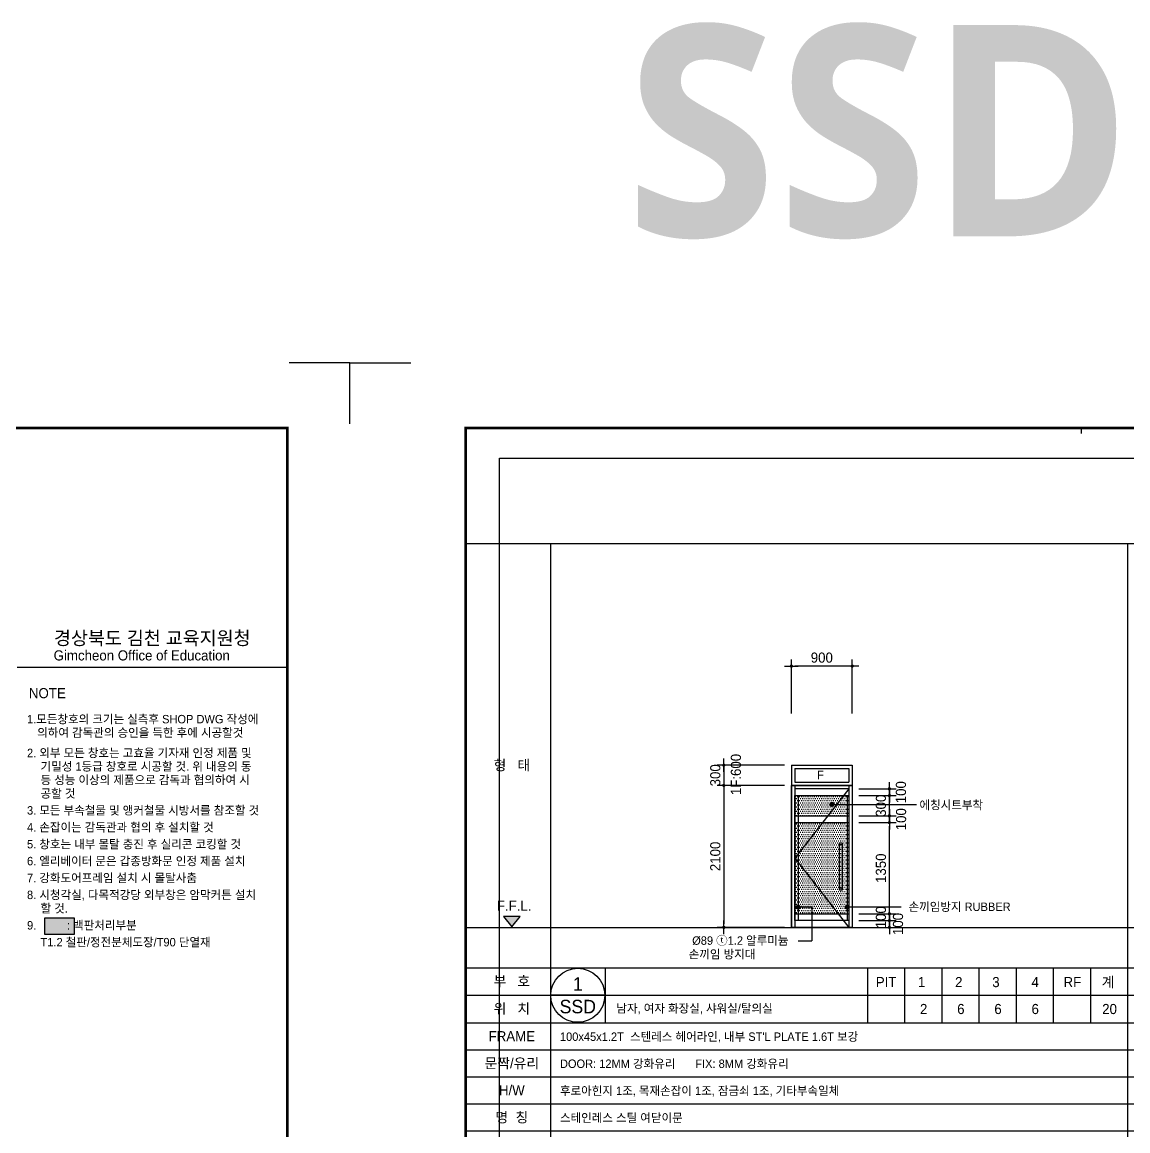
# Model space of a CAD drawing. Extents: x -25535497 to -25216507, y 8041684 to 8103002.
# Drawn here: x -25410541 to -25394184, y 8076208 to 8092612 of the extents above; entities that cross this region are included whole.
import ezdxf
from ezdxf.enums import TextEntityAlignment as Align

# ---------------------------------------------------------------- set-up
doc = ezdxf.new("R2010")
doc.units = 0
doc.header["$MEASUREMENT"] = 0
doc.linetypes.add('DASHDOT', pattern=[22, 20, -1, 0, -1])
doc.layers.get('Defpoints').update_dxf_attribs({"color": 45})
for name, color, linetype in [('0_form', 8, 'Continuous'), ('0_SYM', 7, 'Continuous'), ('254', 254, 'Continuous'), ('A_WID', 4, 'Continuous'), ('DIM', 7, 'Continuous'), ('ELE7', 4, 'Continuous'), ('FIN', 6, 'Continuous'), ('KMS_SHEET$0$form', 7, 'Continuous'), ('KMS_SHEET$0$TEXT', 7, 'Continuous'), ('SHT', 7, 'Continuous'), ('SYM', 7, 'Continuous'), ('T-M', 7, 'Continuous'), ('text', 7, 'Continuous')]:
    doc.layers.add(name, color=color, linetype=linetype)
doc.styles.add('KMS_SHEET$0$돋움', font='')
doc.styles.add('songdoh', font='')
doc.styles.get("Standard").update_dxf_attribs({"font": 'malgunbd.ttf'})
doc.styles.add('돋움', font='')
doc.styles.get('KMS_SHEET$0$돋움').set_extended_font_data('Dotum')
doc.styles.get('songdoh').set_extended_font_data('Dotum')
doc.styles.get('돋움').set_extended_font_data('Dotum')
doc.dimstyles.new('DONGWOO', dxfattribs={"dimscale": 300, "dimtxt": 3, "dimasz": 1, "dimexe": 2, "dimexo": 2, "dimgap": 1, "dimtad": 1, "dimdec": 0, "dimzin": 11, "dimdsep": 46, "dimtxsty": 'songdoh', "dimblk": 'DOT-6', "dimcen": 2, "dimdle": 2, "dimclrd": 256, "dimclre": 256, "dimclrt": 3, "dimadec": 0, "dimazin": 0, "dimtfac": 1, "dimtdec": 0, "dimtix": 1, "dimtmove": 2, "dimatfit": 3, "dimldrblk": 'DOT', "dimfxl": 2, "dimtolj": 1, "dimtzin": 11, "dimarcsym": 0})

# ---------------------------------------------------------------- blocks, each defined once
blk = doc.blocks.new('KMS_SHEET$0$김천 도면폼(XR)')
at = {"color": 55}
blk.add_line((22686, 58666), (22686, 58504), dxfattribs=at)
at = {"color": 2, "const_width": 79.9}
blk.add_lwpolyline([(83232, 3182), (4501, 3182), (4501, 58666), (83232, 58666)], close=True, dxfattribs=at)
at = {"layer": 'Defpoints'}
for points in [[(1080, 58791), (1080, 60589), (2878, 60589)], [(85080, 58791), (85080, 60589), (83282, 60589)]]:
    blk.add_lwpolyline(points, dxfattribs=at)
at = {"layer": 'Defpoints', "ltscale": 2}
blk.add_lwpolyline([(5500, 57780), (74243, 57780), (74243, 4293), (5500, 4293)], close=True, dxfattribs=at)
at = {"layer": 'KMS_SHEET$0$form', "color": 1}
blk.add_lwpolyline([(83232, 51588), (75242, 51588)], dxfattribs=at)
at = {"layer": 'KMS_SHEET$0$TEXT', "color": 3, "style": 'KMS_SHEET$0$돋움'}
blk.add_text('경상북도 김천 교육지원청', height=400, dxfattribs=at).set_placement((79237, 52258), align=Align.CENTER)
at = {"layer": 'KMS_SHEET$0$TEXT', "style": 'KMS_SHEET$0$돋움'}
blk.add_text('Gimcheon Office of Education', height=299.64, dxfattribs=at).set_placement((76322, 51796))
blk.add_text('NOTE', height=299.6, dxfattribs=at).set_placement((75591, 50830), align=Align.MIDDLE_LEFT)
blk = doc.blocks.new('KMS_SHEET', base_point=(2746843.44, 1131951.81))
at = {"xscale": 0.0100119047570738, "yscale": 0.0100119047570738, "zscale": 0.0100119047570738}
blk.add_blockref('KMS_SHEET$0$김천 도면폼(XR)', (2746832.63, 1131939.2), dxfattribs=at)
blk = doc.blocks.new('창호부호')
at = {"layer": '0_form', "color": 3}
for p, q in [((0, 278), (1252, 278)), ((0, 278), (0, -8410)), ((0, -8410), (1252, -8410))]:
    blk.add_line(p, q, dxfattribs=at)
at = {"layer": '0_form', "color": 7}
for p, q in [((1252, 278), (1252, -8410)), ((0, -6000), (1252, -6000)), ((0, -6405), (1252, -6405)), ((0, -6810), (1252, -6810)), ((0, -7210), (1252, -7210)), ((0, -7610), (1252, -7610)), ((0, -8010), (1252, -8010))]:
    blk.add_line(p, q, dxfattribs=at)
at = {"layer": '0_form', "color": 1, "linetype": 'DASHDOT'}
blk.add_line((0, -5400), (1252, -5400), dxfattribs=at)
at = {"layer": '0_form', "color": 2}
blk.add_lwpolyline([(682, -5390), (807, -5240), (557, -5240)], close=True, dxfattribs=at)
blk.add_solid([(682, -5390), (557, -5240), (807, -5240)], dxfattribs=at)
at = {"layer": '0_form', "color": 2, "style": '돋움'}
for s, p in [('형   태', (682, -3000)), ('F.F.L.', (716, -5079)), ('부   호', (682, -6197)), ('위   치', (682, -6602)), ('FRAME', (682, -7010)), ('문짝/유리', (682, -7410)), ('H/W', (682, -7810)), ('명  칭', (682, -8210))]:
    blk.add_text(s, height=150, dxfattribs=at).set_placement(p, align=Align.MIDDLE_CENTER)
blk = doc.blocks.new('창호표')
at = {"layer": '0_form', "color": 3}
for p, q in [((0, 278), (8540, 278)), ((0, -6000), (8540, -6000)), ((0, -8410), (8540, -8410))]:
    blk.add_line(p, q, dxfattribs=at)
at = {"layer": '0_form', "color": 7}
for p, q in [((0, 278), (0, -8410)), ((8540, 278), (8540, -8410)), ((4690, -6000), (4690, -6810)), ((5240, -6000), (5240, -6810)), ((5790, -6000), (5790, -6810)), ((6340, -6000), (6340, -6810)), ((6890, -6000), (6890, -6810)), ((7440, -6000), (7440, -6810)), ((7990, -6000), (7990, -6810)), ((0, -6405), (8540, -6405)), ((0, -6810), (8540, -6810)), ((0, -7210), (8540, -7210)), ((0, -7610), (8540, -7610)), ((0, -8010), (8540, -8010))]:
    blk.add_line(p, q, dxfattribs=at)
at = {"layer": '0_form', "color": 1, "linetype": 'DASHDOT'}
blk.add_line((0, -5400), (8540, -5400), dxfattribs=at)
at = {"layer": '0_form'}
blk.add_line((810, -6000), (810, -6810), dxfattribs=at)
at = {"layer": '0_form', "color": 3, "style": '돋움'}
for s, p in [('PIT', (4967, -6284)), ('4', (7172, -6284)), ('RF', (7722, -6284))]:
    blk.add_text(s, height=150, dxfattribs=at).set_placement(p, align=Align.CENTER)
for s, p in [('1', (5437, -6284)), ('2', (5987, -6284)), ('3', (6537, -6284)), ('계', (8155, -6284))]:
    blk.add_text(s, height=150, dxfattribs=at).set_placement(p)
blk = doc.blocks.new('DOOR')
at = {"color": 0}
blk.add_line((-44282, 44513), (-45482, 44513), dxfattribs=at)
at = {"color": 0, "linetype": 'Continuous'}
blk.add_circle((-44882, 44513), 600, dxfattribs=at)
at = {"layer": 'Defpoints', "style": '돋움', "width": 0.8}
blk.add_attdef('크기', text='', height=169, dxfattribs=at).set_placement((-44882, 44513), align=Align.MIDDLE_CENTER)
at = {"layer": 'SYM', "color": 3, "style": 'songdoh'}
for tag, p in [('번호', (-44882, 44763)), ('종류', (-44882, 44263))]:
    blk.add_attdef(tag, text='', height=300, dxfattribs=at).set_placement(p, align=Align.MIDDLE_CENTER)
blk = doc.blocks.new('_Dot')
at = {"color": 0, "linetype": 'ByBlock', "lineweight": -2}
blk.add_line((-0.5, 0), (-1, 0), dxfattribs=at)
at = {"color": 0, "linetype": 'ByBlock', "const_width": 0.5}
blk.add_lwpolyline([(-0.25, 0, 1), (0.25, 0, 1)], format="xyb", close=True, dxfattribs=at)
blk = doc.blocks.new('DOT-6')
at = {"layer": 'DIM', "color": 7, "ltscale": 0.5}
blk.add_line((2, 0), (-2, 0), dxfattribs=at)
at = {"layer": 'DIM', "color": 7, "ltscale": 0.5, "xscale": 0.9680000000043946, "yscale": 0.9680000000043946, "zscale": 0.9680000000043946}
blk.add_blockref('_Dot', (0, 0), dxfattribs=at)
blk = doc.blocks.new('*D7')
at = {"layer": 'Defpoints', "color": 0, "linetype": 'Continuous'}
for p in [(-25399161, 8083084), (-25399161, 8082284), (-25398261, 8082284)]:
    blk.add_point(p, dxfattribs=at)
at = {"layer": 'DIM', "linetype": 'Continuous', "lineweight": -2}
for p, q in [((-25399161, 8082384), (-25399161, 8083184)), ((-25398311, 8083084), (-25399111, 8083084)), ((-25398261, 8082384), (-25398261, 8083184))]:
    blk.add_line(p, q, dxfattribs=at)
at = {"layer": 'DIM', "linetype": 'Continuous', "lineweight": -2, "xscale": 50, "yscale": 50, "zscale": 50, "rotation": 180}
blk.add_blockref('DOT-6', (-25399161, 8083084), dxfattribs=at)
at = {"layer": 'DIM', "linetype": 'Continuous', "lineweight": -2, "xscale": 50, "yscale": 50, "zscale": 50}
blk.add_blockref('DOT-6', (-25398261, 8083084), dxfattribs=at)
at = {"layer": 'DIM', "color": 3, "linetype": 'Continuous', "insert": (-25398711, 8083209), "char_height": 150, "attachment_point": 5, "style": 'songdoh'}
blk.add_mtext('\\A1;900', dxfattribs=at)
blk = doc.blocks.new('기성재목재손잡이')
at = {"layer": 'A_WID', "linetype": 'Continuous'}
for p, q in [((0, 670), (36, 670)), ((0, 30), (36, 30))]:
    blk.add_line(p, q, dxfattribs=at)
at = {"layer": 'A_WID'}
blk.add_lwpolyline([(0, 0), (36, 0), (36, 700), (0, 700)], close=True, dxfattribs=at)
blk = doc.blocks.new('*D8')
at = {"layer": 'Defpoints', "color": 0, "linetype": 'Continuous'}
for p in [(-25399161, 8081318), (-25400161, 8079218), (-25399161, 8079218)]:
    blk.add_point(p, dxfattribs=at)
at = {"layer": 'DIM', "linetype": 'Continuous', "lineweight": -2}
for p, q in [((-25399261, 8081318), (-25400261, 8081318)), ((-25400161, 8081268), (-25400161, 8079268)), ((-25399261, 8079218), (-25400261, 8079218))]:
    blk.add_line(p, q, dxfattribs=at)
at = {"layer": 'DIM', "linetype": 'Continuous', "lineweight": -2, "xscale": 50, "yscale": 50, "zscale": 50}
for p, rotation in [((-25400161, 8081318), 90), ((-25400161, 8079218), 270)]:
    blk.add_blockref('DOT-6', p, dxfattribs=dict(at, rotation=rotation))
at = {"layer": 'DIM', "color": 3, "linetype": 'Continuous', "insert": (-25400286, 8080268), "char_height": 150, "attachment_point": 5, "rotation": 90, "style": 'songdoh'}
blk.add_mtext('\\A1;2100', dxfattribs=at)
blk = doc.blocks.new('*D262')
at = {"layer": 'Defpoints', "color": 0, "linetype": 'Continuous'}
for p in [(-25399161, 8081618), (-25400161, 8081318), (-25399161, 8081318)]:
    blk.add_point(p, dxfattribs=at)
at = {"layer": 'DIM', "linetype": 'Continuous', "lineweight": -2}
for p, q in [((-25399261, 8081618), (-25400261, 8081618)), ((-25400161, 8081668), (-25400161, 8081718)), ((-25400161, 8081618), (-25400161, 8081318)), ((-25399261, 8081318), (-25400261, 8081318)), ((-25400161, 8081268), (-25400161, 8081218))]:
    blk.add_line(p, q, dxfattribs=at)
at = {"layer": 'DIM', "linetype": 'Continuous', "lineweight": -2, "xscale": 50, "yscale": 50, "zscale": 50}
for p, rotation in [((-25400161, 8081618), 270), ((-25400161, 8081318), 90)]:
    blk.add_blockref('DOT-6', p, dxfattribs=dict(at, rotation=rotation))
at = {"layer": 'DIM', "color": 3, "linetype": 'Continuous', "insert": (-25400286, 8081468), "char_height": 150, "attachment_point": 5, "rotation": 90, "style": 'songdoh'}
blk.add_mtext('\\A1;300', dxfattribs=at)
blk = doc.blocks.new('*D263')
at = {"layer": 'Defpoints', "color": 0, "linetype": 'Continuous'}
for p in [(-25398261, 8079318), (-25397711, 8079318), (-25398261, 8079218)]:
    blk.add_point(p, dxfattribs=at)
at = {"layer": 'DIM', "linetype": 'Continuous', "lineweight": -2}
for p, q in [((-25398161, 8079318), (-25397611, 8079318)), ((-25397711, 8079368), (-25397711, 8079418)), ((-25397711, 8079218), (-25397711, 8079318)), ((-25398161, 8079218), (-25397611, 8079218)), ((-25397711, 8079168), (-25397711, 8079118))]:
    blk.add_line(p, q, dxfattribs=at)
at = {"layer": 'DIM', "linetype": 'Continuous', "lineweight": -2, "xscale": 50, "yscale": 50, "zscale": 50}
for p, rotation in [((-25397711, 8079318), 270), ((-25397711, 8079218), 90)]:
    blk.add_blockref('DOT-6', p, dxfattribs=dict(at, rotation=rotation))
at = {"layer": 'DIM', "color": 3, "linetype": 'Continuous', "insert": (-25397583, 8079268), "char_height": 150, "attachment_point": 5, "rotation": 90, "style": 'songdoh'}
blk.add_mtext('\\A1;100', dxfattribs=at)
blk = doc.blocks.new('*D264')
at = {"layer": 'Defpoints', "color": 0, "linetype": 'Continuous'}
for p in [(-25398261, 8079418), (-25398261, 8079318), (-25397711, 8079418)]:
    blk.add_point(p, dxfattribs=at)
at = {"layer": 'DIM', "linetype": 'Continuous', "lineweight": -2}
for p, q in [((-25397711, 8079468), (-25397711, 8079518)), ((-25398161, 8079418), (-25397611, 8079418)), ((-25398161, 8079318), (-25397611, 8079318)), ((-25397711, 8079318), (-25397711, 8079418)), ((-25397711, 8079268), (-25397711, 8079218))]:
    blk.add_line(p, q, dxfattribs=at)
at = {"layer": 'DIM', "linetype": 'Continuous', "lineweight": -2, "xscale": 50, "yscale": 50, "zscale": 50}
for p, rotation in [((-25397711, 8079418), 270), ((-25397711, 8079318), 90)]:
    blk.add_blockref('DOT-6', p, dxfattribs=dict(at, rotation=rotation))
at = {"layer": 'DIM', "color": 3, "linetype": 'Continuous', "insert": (-25397836, 8079368), "char_height": 150, "attachment_point": 5, "rotation": 90, "style": 'songdoh'}
blk.add_mtext('\\A1;100', dxfattribs=at)
blk = doc.blocks.new('*D265')
at = {"layer": 'Defpoints', "color": 0, "linetype": 'Continuous'}
for p in [(-25398261, 8080768), (-25397711, 8080768), (-25398261, 8079418)]:
    blk.add_point(p, dxfattribs=at)
at = {"layer": 'DIM', "linetype": 'Continuous', "lineweight": -2}
for p, q in [((-25398161, 8080768), (-25397611, 8080768)), ((-25397711, 8079468), (-25397711, 8080718)), ((-25398161, 8079418), (-25397611, 8079418))]:
    blk.add_line(p, q, dxfattribs=at)
at = {"layer": 'DIM', "linetype": 'Continuous', "lineweight": -2, "xscale": 50, "yscale": 50, "zscale": 50}
for p, rotation in [((-25397711, 8080768), 90), ((-25397711, 8079418), 270)]:
    blk.add_blockref('DOT-6', p, dxfattribs=dict(at, rotation=rotation))
at = {"layer": 'DIM', "color": 3, "linetype": 'Continuous', "insert": (-25397836, 8080093), "char_height": 150, "attachment_point": 5, "rotation": 90, "style": 'songdoh'}
blk.add_mtext('\\A1;1350', dxfattribs=at)
blk = doc.blocks.new('*D266')
at = {"layer": 'Defpoints', "color": 0, "linetype": 'Continuous'}
for p in [(-25398261, 8080868), (-25397711, 8080868), (-25398261, 8080768)]:
    blk.add_point(p, dxfattribs=at)
at = {"layer": 'DIM', "linetype": 'Continuous', "lineweight": -2}
for p, q in [((-25397711, 8080918), (-25397711, 8080968)), ((-25398161, 8080868), (-25397611, 8080868)), ((-25397711, 8080768), (-25397711, 8080868)), ((-25398161, 8080768), (-25397611, 8080768)), ((-25397711, 8080718), (-25397711, 8080668))]:
    blk.add_line(p, q, dxfattribs=at)
at = {"layer": 'DIM', "linetype": 'Continuous', "lineweight": -2, "xscale": 50, "yscale": 50, "zscale": 50}
for p, rotation in [((-25397711, 8080868), 270), ((-25397711, 8080768), 90)]:
    blk.add_blockref('DOT-6', p, dxfattribs=dict(at, rotation=rotation))
at = {"layer": 'DIM', "color": 3, "linetype": 'Continuous', "insert": (-25397537, 8080818), "char_height": 150, "attachment_point": 5, "rotation": 90, "style": 'songdoh'}
blk.add_mtext('\\A1;100', dxfattribs=at)
blk = doc.blocks.new('*D267')
at = {"layer": 'Defpoints', "color": 0, "linetype": 'Continuous'}
for p in [(-25398261, 8081168), (-25397711, 8081168), (-25398261, 8080868)]:
    blk.add_point(p, dxfattribs=at)
at = {"layer": 'DIM', "linetype": 'Continuous', "lineweight": -2}
for p, q in [((-25398161, 8081168), (-25397611, 8081168)), ((-25397711, 8081218), (-25397711, 8081268)), ((-25397711, 8080868), (-25397711, 8081168)), ((-25398161, 8080868), (-25397611, 8080868)), ((-25397711, 8080818), (-25397711, 8080768))]:
    blk.add_line(p, q, dxfattribs=at)
at = {"layer": 'DIM', "linetype": 'Continuous', "lineweight": -2, "xscale": 50, "yscale": 50, "zscale": 50}
for p, rotation in [((-25397711, 8081168), 270), ((-25397711, 8080868), 90)]:
    blk.add_blockref('DOT-6', p, dxfattribs=dict(at, rotation=rotation))
at = {"layer": 'DIM', "color": 3, "linetype": 'Continuous', "insert": (-25397836, 8081018), "char_height": 150, "attachment_point": 5, "rotation": 90, "style": 'songdoh'}
blk.add_mtext('\\A1;300', dxfattribs=at)
blk = doc.blocks.new('*D268')
at = {"layer": 'Defpoints', "color": 0, "linetype": 'Continuous'}
for p in [(-25398261, 8081268), (-25398261, 8081168), (-25397711, 8081268)]:
    blk.add_point(p, dxfattribs=at)
at = {"layer": 'DIM', "linetype": 'Continuous', "lineweight": -2}
for p, q in [((-25397711, 8081318), (-25397711, 8081368)), ((-25398161, 8081268), (-25397611, 8081268)), ((-25398161, 8081168), (-25397611, 8081168)), ((-25397711, 8081168), (-25397711, 8081268)), ((-25397711, 8081118), (-25397711, 8081068))]:
    blk.add_line(p, q, dxfattribs=at)
at = {"layer": 'DIM', "linetype": 'Continuous', "lineweight": -2, "xscale": 50, "yscale": 50, "zscale": 50}
for p, rotation in [((-25397711, 8081268), 270), ((-25397711, 8081168), 90)]:
    blk.add_blockref('DOT-6', p, dxfattribs=dict(at, rotation=rotation))
at = {"layer": 'DIM', "color": 3, "linetype": 'Continuous', "insert": (-25397540, 8081218), "char_height": 150, "attachment_point": 5, "rotation": 90, "style": 'songdoh'}
blk.add_mtext('\\A1;100', dxfattribs=at)
blk = doc.blocks.new('주기-0001')
at = {"layer": '254', "ltscale": 4}
h = blk.add_hatch(color=256, dxfattribs=at)
h.dxf.hatch_style = 1
h.paths.add_polyline_path([(406, -3943), (847, -3943), (847, -3707), (406, -3707)])
at = {"layer": 'ELE7', "ltscale": 4}
blk.add_lwpolyline([(406, -3943), (847, -3943), (847, -3707), (406, -3707)], close=True, dxfattribs=at)
at = {"layer": 'text', "style": '돋움'}
for s, p in [('1.모든창호의 크기는 실측후 SHOP DWG 작성에', (147, -764)), ('의하여 감독관의 승인을 득한 후에 시공할것', (297, -964)), ('2. 외부 모든 창호는 고효율 기자재 인정 제품 및', (147, -1264)), ('기밀성 1등급 창호로 시공할 것. 위 내용의 동', (347, -1464)), ('등 성능 이상의 제품으로 감독과 협의하여 시', (347, -1664)), ('공할 것', (347, -1864)), ('3. 모든 부속철물 및 앵커철물 시방서를 참조할 것', (147, -2114)), ('4. 손잡이는 감독관과 협의 후 설치할 것', (147, -2364)), ('5. 창호는 내부 몰탈 충진 후 실리콘 코킹할 것', (147, -2614)), ('6. 엘리베이터 문은 갑종방화문 인정 제품 설치', (147, -2864)), ('7. 강화도어프레임 설치 시 몰탈사춤', (147, -3114)), ('8. 시청각실, 다목적강당 외부창은 암막커튼 설치', (147, -3364)), ('할 것.', (347, -3564)), ('9.          : 백판처리부분', (147, -3814)), ('T1.2 철판/정전분체도장/T90 단열재', (347, -4064))]:
    blk.add_text(s, height=125, dxfattribs=at).set_placement(p, align=Align.MIDDLE_LEFT)

msp = doc.modelspace()

# ---------------------------------------------------------------- hatches: boundary and pattern name
at = {"layer": 'A_WID', "ltscale": 4}
h = msp.add_hatch(dxfattribs=at)
h.set_pattern_fill('DOTS', scale=500, style=0)
h.set_pattern_definition([(0, (84100, 0), (15.625, 31.25), [0, -31.25])])
h.paths.add_polyline_path([(-25399110.8, 8080867.7), (-25398310.8, 8080867.7), (-25398310.8, 8081167.7), (-25399110.8, 8081167.7)])
h.paths.add_polyline_path([(-25399110.8, 8079417.7), (-25398310.8, 8079417.7), (-25398310.8, 8080767.7), (-25399110.8, 8080767.7)])

# ---------------------------------------------------------------- linework, layer by layer
at = {"ltscale": 4}
for p, q in [((-25399160.8, 8081617.7), (-25398260.8, 8081617.7)), ((-25399160.8, 8081617.7), (-25399160.8, 8081317.7)), ((-25398260.8, 8081617.7), (-25398260.8, 8081317.7))]:
    msp.add_line(p, q, dxfattribs=at)
msp.add_lwpolyline([(-25399160.8, 8081317.7), (-25398260.8, 8081317.7), (-25398260.8, 8079217.7), (-25399160.8, 8079217.7)], close=True, dxfattribs=at)
at = {"layer": 'A_WID', "color": 5, "ltscale": 4}
for p, q in [((-25399110.8, 8081567.7), (-25398310.8, 8081567.7)), ((-25399110.8, 8081567.7), (-25399110.8, 8081367.7)), ((-25398310.8, 8081567.7), (-25398310.8, 8081367.7)), ((-25399110.8, 8081367.7), (-25398310.8, 8081367.7)), ((-25399110.8, 8080867.7), (-25398310.8, 8080867.7)), ((-25399110.8, 8080767.7), (-25398310.8, 8080767.7)), ((-25399110.8, 8079417.7), (-25398310.8, 8079417.7))]:
    msp.add_line(p, q, dxfattribs=at)
at = {"layer": 'A_WID', "ltscale": 4}
for p, q in [((-25399160.8, 8081317.7), (-25399160.8, 8079217.7)), ((-25398260.8, 8081317.7), (-25399160.8, 8081317.7)), ((-25399110.8, 8081317.7), (-25399110.8, 8079217.7)), ((-25398310.8, 8081317.7), (-25398310.8, 8079217.7)), ((-25398260.8, 8081317.7), (-25398260.8, 8079217.7)), ((-25398310.8, 8081267.7), (-25399110.8, 8081267.7)), ((-25398260.8, 8079217.7), (-25399160.8, 8079217.7))]:
    msp.add_line(p, q, dxfattribs=at)
at = {"layer": 'A_WID'}
for p, q in [((-25399110.8, 8081167.7), (-25398310.8, 8081167.7)), ((-25398310.8, 8079317.7), (-25399110.8, 8079317.7))]:
    msp.add_line(p, q, dxfattribs=at)
at = {"layer": 'A_WID', "color": 9}
for p, q in [((-25399060.8, 8081167.7), (-25399060.8, 8079317.7)), ((-25398335.8, 8081167.7), (-25398335.8, 8079317.7))]:
    msp.add_line(p, q, dxfattribs=at)
at = {"layer": 'A_WID', "color": 8}
msp.add_lwpolyline([(-25398310.8, 8081267.7), (-25399110.8, 8080242.7), (-25398310.8, 8079217.7)], dxfattribs=at)
at = {"layer": 'A_WID', "color": 5, "ltscale": 4}
msp.add_lwpolyline([(-25399110.8, 8081167.7), (-25398310.8, 8081167.7), (-25398310.8, 8079317.7), (-25399110.8, 8079317.7)], close=True, dxfattribs=at)
at = {"layer": 'SHT'}
for p, q in [((-25398560.8, 8081038.2), (-25397309.7, 8081038.2)), ((-25398860.8, 8079517.7), (-25399042.1, 8079517.7)), ((-25398860.8, 8079517.7), (-25398860.8, 8079017.7)), ((-25397534.7, 8079517.7), (-25398317.1, 8079517.7)), ((-25399060.8, 8079017.7), (-25398860.8, 8079017.7))]:
    msp.add_line(p, q, dxfattribs=at)
at = {"layer": 'SHT', "const_width": 37.5}
for points in [[(-25398560.8, 8081057, -1), (-25398560.8, 8081019.5, -1)], [(-25399079.6, 8079517.7, 1), (-25399042.1, 8079517.7, 1)], [(-25398354.6, 8079517.7, 1), (-25398317.1, 8079517.7, 1)]]:
    msp.add_lwpolyline(points, format="xyb", close=True, dxfattribs=at)

# ---------------------------------------------------------------- block references
at = {"layer": '0_form', "color": 7}
for name, p in [('창호부호', (-25403978.7, 8084617.7)), ('창호표', (-25402726.2, 8084617.7)), ('창호표', (-25394186.2, 8084617.7)), ('창호부호', (-25403978.7, 8075929.6)), ('창호표', (-25394186.2, 8075929.6))]:
    msp.add_blockref(name, p, dxfattribs=at)
at = {"layer": '0_SYM', "xscale": 0.6666666666666666, "yscale": 0.6666666666666666, "zscale": 0.6666666666666666}
msp.add_blockref('DOOR', (-25372399.6, 8048537.7), dxfattribs=at).add_auto_attribs({'종류': 'SSD', '번호': '1'})
at = {"layer": 'A_WID', "linetype": 'Continuous', "xscale": -1}
msp.add_blockref('기성재목재손잡이', (-25398410.8, 8079767.7), dxfattribs=at)
at = {"layer": 'Defpoints'}
msp.add_blockref('주기-0001', (-25410616.2, 8083063), dxfattribs=at)
at = {"layer": 'FIN', "color": 5, "ltscale": 4, "xscale": 50, "yscale": 50, "zscale": 50}
for p in [(-25447741.2, 8057869), (-25405691.2, 8057869)]:
    msp.add_blockref('KMS_SHEET', p, dxfattribs=at)

# ---------------------------------------------------------------- texts
at = {"layer": '0_form', "color": 3, "style": '돋움'}
for s, p in [('2', (-25397203.8, 8078010.2)), ('6', (-25396653.8, 8078010.2)), ('6', (-25396103.8, 8078010.2)), ('6', (-25395553.8, 8078010.2)), ('20', (-25394453.8, 8078010.2))]:
    msp.add_text(s, height=150, dxfattribs=at).set_placement(p, align=Align.MIDDLE_CENTER)
at = {"layer": 'DIM', "color": 3, "style": '돋움'}
msp.add_text('1F:600', height=150, rotation=90, dxfattribs=at).set_placement((-25399907.2, 8081479.8), align=Align.CENTER)
at = {"layer": 'T-M'}
msp.add_text('SSD', height=3125, dxfattribs=at).set_placement((-25401617.5, 8089443))
at = {"layer": 'text', "style": '돋움'}
for s, p in [('F', (-25398730.8, 8081473.5)), ('손끼임방지 RUBBER', (-25396672.7, 8079522.9)), ('Ø89 ⓣ1.2 알루미늄', (-25399916, 8079022.9)), ('손끼임 방지대', (-25400187, 8078820.5))]:
    msp.add_text(s, height=125, dxfattribs=at).set_placement(p, align=Align.MIDDLE_CENTER)
msp.add_text('에칭시트부착', height=125, dxfattribs=at).set_placement((-25397266, 8080965.6))
for s, p in [('남자, 여자 화장실, 샤워실/탈의실', (-25401749.8, 8078019.2)), ("100x45x1.2T  스텐레스 헤어라인, 내부 ST'L PLATE 1.6T 보강", (-25402585.2, 8077600.5)), ('DOOR: 12MM 강화유리', (-25402585.2, 8077200.5)), ('FIX: 8MM 강화유리', (-25400582.8, 8077200.5)), ('후로아힌지 1조, 목재손잡이 1조, 잠금쇠 1조, 기타부속일체', (-25402585.2, 8076800.5)), ('스테인레스 스틸 여닫이문', (-25402585.2, 8076400.5))]:
    msp.add_text(s, height=125, dxfattribs=at).set_placement(p, align=Align.MIDDLE_LEFT)

# ---------------------------------------------------------------- dimensions: what is measured, and where the dimension line sits
at = {"layer": 'DIM', "linetype": 'Continuous'}
for base, p1, p2, angle, picture, middle in [((-25399160.8, 8083084), (-25398260.8, 8082284), (-25399160.8, 8082284), 180, '*D7', (-25398710.8, 8083209.1)), ((-25400160.8, 8081317.7), (-25399160.8, 8081617.7), (-25399160.8, 8081317.7), 270, '*D262', (-25400285.9, 8081467.7)), ((-25400160.8, 8079217.7), (-25399160.8, 8081317.7), (-25399160.8, 8079217.7), 270, '*D8', (-25400285.9, 8080267.7)), ((-25397710.8, 8081167.7), (-25398260.8, 8080867.7), (-25398260.8, 8081167.7), 90, '*D267', (-25397835.9, 8081017.7)), ((-25397710.8, 8080767.7), (-25398260.8, 8079417.7), (-25398260.8, 8080767.7), 90, '*D265', (-25397835.9, 8080092.7)), ((-25397710.8, 8079417.7), (-25398260.8, 8079317.7), (-25398260.8, 8079417.7), 90, '*D264', (-25397835.9, 8079367.7))]:
    dim = msp.add_linear_dim(base=base, p1=p1, p2=p2, angle=angle, dimstyle='DONGWOO', override={"dimscale": 50}, dxfattribs=at)
    dim.commit()
    dim.dimension.update_dxf_attribs({"geometry": picture, "text_midpoint": middle})
for base, p1, p2, picture, middle in [((-25397710.8, 8081267.7), (-25398260.8, 8081167.7), (-25398260.8, 8081267.7), '*D268', (-25397540.1, 8081217.7)), ((-25397710.8, 8080867.7), (-25398260.8, 8080767.7), (-25398260.8, 8080867.7), '*D266', (-25397537.1, 8080817.7)), ((-25397710.8, 8079317.7), (-25398260.8, 8079217.7), (-25398260.8, 8079317.7), '*D263', (-25397583.3, 8079267.7))]:
    dim = msp.add_linear_dim(base=base, p1=p1, p2=p2, angle=90, dimstyle='DONGWOO', override={"dimscale": 50}, dxfattribs=at)
    dim.commit()
    dim.dimension.update_dxf_attribs({"geometry": picture, "text_midpoint": middle, "dimtype": 160})

doc.saveas('drawing.dxf')
